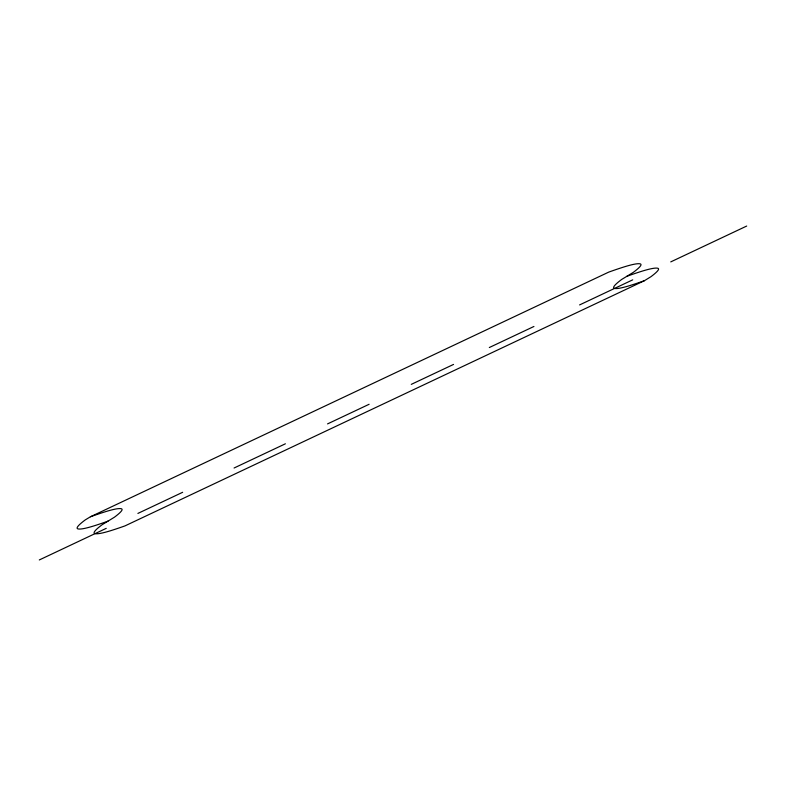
<?xml version="1.0" encoding="UTF-8"?>
<svg xmlns="http://www.w3.org/2000/svg" width="786" height="786" viewBox="0 0 786 786"><rect width="100%" height="100%" fill="white"/><g stroke="black" fill="none" stroke-linecap="round" stroke-linejoin="round"><path stroke-width="1.18" d="M107.987 521.157L114.432 517.198A170.827 10.729 -27 0 0 121.191 508.719A267.545 16.801 -27 0 0 104.106 512.128A404.191 25.378 -27 0 0 90.439 516.766L85.232 519.919A181.389 11.387 -27 0 0 78.06 528.909A267.545 16.801 -27 0 0 95.145 525.51A404.191 25.378 -27 0 0 107.987 521.157L102.229 524.645A181.389 11.387 -27 0 0 95.057 533.645A267.545 16.801 -27 0 0 112.133 530.236A404.191 25.378 -27 0 0 124.984 525.893L644.471 280.671L650.916 276.711A170.827 10.729 -27 0 0 657.666 268.232A267.545 16.801 -27 0 0 640.58 271.642A404.191 25.378 -27 0 0 626.914 276.279L621.706 279.433A181.389 11.387 -27 0 0 614.534 288.423A267.545 16.801 -27 0 0 631.62 285.023A404.191 25.378 -27 0 0 644.471 280.671M626.914 276.279L633.359 272.32A170.827 10.729 -27 0 0 640.109 263.85A267.545 16.801 -27 0 0 623.033 267.25A404.191 25.378 -27 0 0 608.708 272.123L90.439 516.766M39.3 559.956L106.238 528.359M137.894 513.425L182.657 492.291M234.071 468.014L285.387 443.795M327.546 423.9L369.115 404.279M411.275 384.374L453.551 364.419M489.324 347.53L533.93 326.475M579.596 304.919L632.701 279.855M670.753 261.895L746.7 226.044"/></g></svg>
